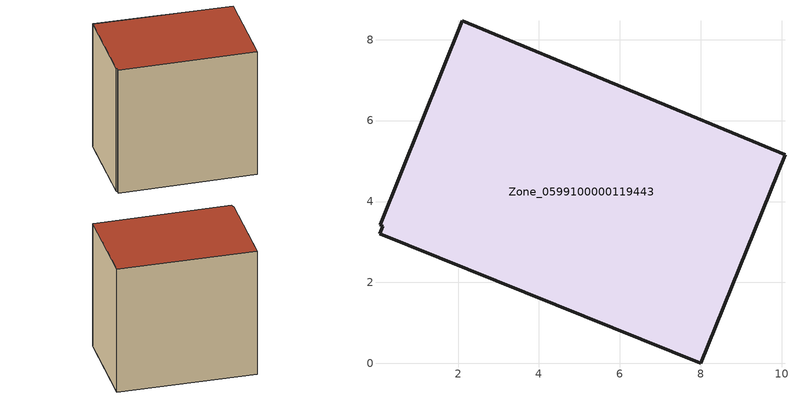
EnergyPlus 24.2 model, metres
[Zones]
Zone_0599100000119443
 floor ground (C_G): 0.14,3.39 0.08,3.42 2.11,8.47 10.08,5.16 8,0 0.06,3.21 z0
 wall outside (C_F): 8,0 10.08,5.16 2.11,8.47 0.08,3.42 0.14,3.39 0.06,3.21 8,0 z0:8.48
 roof outside (C_R): 0.14,3.39 0.06,3.21 8,0 10.08,5.16 2.11,8.47 0.08,3.42 z8.48
[BUILDING]
Pand.0599100000119443: North Axis=0; Terrain=City; Loads Convergence Tolerance Value=0.04; Temperature Convergence Tolerance Value=0.4; Solar Distribution=FullExterior; Maximum Number of Warmup Days=25; Minimum Number of Warmup Days=1
[Site:Location]
Rotterdam.The.Hague.AP_ZH_NLD Design_Conditions: Latitude=51.96; Longitude=4.45; Time Zone=1; Elevation=-4.5
[SITE:GROUNDTEMPERATURE:BUILDINGSURFACE]
18, 18, 18, 18, 18, 18, 18, 18, 18, 18, 18, 18
[MATERIAL] Thermal Absorptance=0.9; Solar Absorptance=0.7; Visible Absorptance=0.7
Name | Roughness | Thickness | Conductivity | Density | Specific Heat
G.TC.1992-2005 | MediumSmooth | 0.15 | 0.06 | 540 | 1210
F.TC.1992-2005 | Rough | 0.3 | 0.12 | 1920 | 840
R.TC.1992-2005 | MediumRough | 0.2 | 0.08 | 1500 | 1000
[CONSTRUCTION]
C_G: G.TC.1992-2005
C_F: F.TC.1992-2005
C_R: R.TC.1992-2005
[ZONE]
Zone_0599100000119443: Type=1; Multiplier=1; Ceiling Height=Autocalculate; Volume=Autocalculate; Floor Area=autocalculate; Part of Total Floor Area=Yes
[ZONEINFILTRATION:DESIGNFLOWRATE]
Infil_Zone_0599100000119443: Zone or ZoneList or Space or SpaceList=Zone_0599100000119443; Schedule=AlwaysOn; Design Flow Rate Calculation Method=Flow/Area; Flow Rate per Floor Area=0.0015; Constant Term Coefficient=1; Temperature Term Coefficient=0; Velocity Term Coefficient=0; Velocity Squared Term Coefficient=0
[HVACTEMPLATE:ZONE:IDEALLOADSAIRSYSTEM]
Zone_0599100000119443: Maximum Heating Supply Air Temperature=50; Minimum Cooling Supply Air Temperature=13; Maximum Heating Supply Air Humidity Ratio=0.0156; Minimum Cooling Supply Air Humidity Ratio=0.0077; Heating Limit=NoLimit; Cooling Limit=NoLimit; Dehumidification Control Type=ConstantSensibleHeatRatio; Cooling Sensible Heat Ratio=0.7; Dehumidification Setpoint=60; Humidification Control Type=None; Humidification Setpoint=30; Outdoor Air Method=None; Outdoor Air Flow Rate per Person=0.00944; Outdoor Air Flow Rate per Zone Floor Area=0; Outdoor Air Flow Rate per Zone=0; Demand Controlled Ventilation Type=None; Outdoor Air Economizer Type=NoEconomizer; Heat Recovery Type=None; Sensible Heat Recovery Effectiveness=0.7; Latent Heat Recovery Effectiveness=0.65
[ZONECONTROL:THERMOSTAT]
ThermostatControl_Zone_0599100000119443: Zone or ZoneList=Zone_0599100000119443; Control Type Schedule=DualSetpointControlType; Control 1=Thermostat_Zone_0599100000119443; Temperature Difference Between Cutout And Setpoint=0
[THERMOSTATSETPOINT:DUALSETPOINT]
Thermostat_Zone_0599100000119443: Heating Setpoint Temperature Schedule=HeatingSetpoint_Zone_0599100000119443; Cooling Setpoint Temperature Schedule=CoolingSetpoint_Zone_0599100000119443
[SCHEDULE:COMPACT]
HeatingSetpoint_Zone_0599100000119443: Through: 12/31, For: AllDays, Until: 24:00, 21
CoolingSetpoint_Zone_0599100000119443: Through: 12/31, For: AllDays, Until: 24:00, 24
DualSetpointControlType: Through: 12/31, For: AllDays, Until: 24:00, 4
AlwaysOn: Through: 12/31, For: AllDays, Until: 24:00, 1
